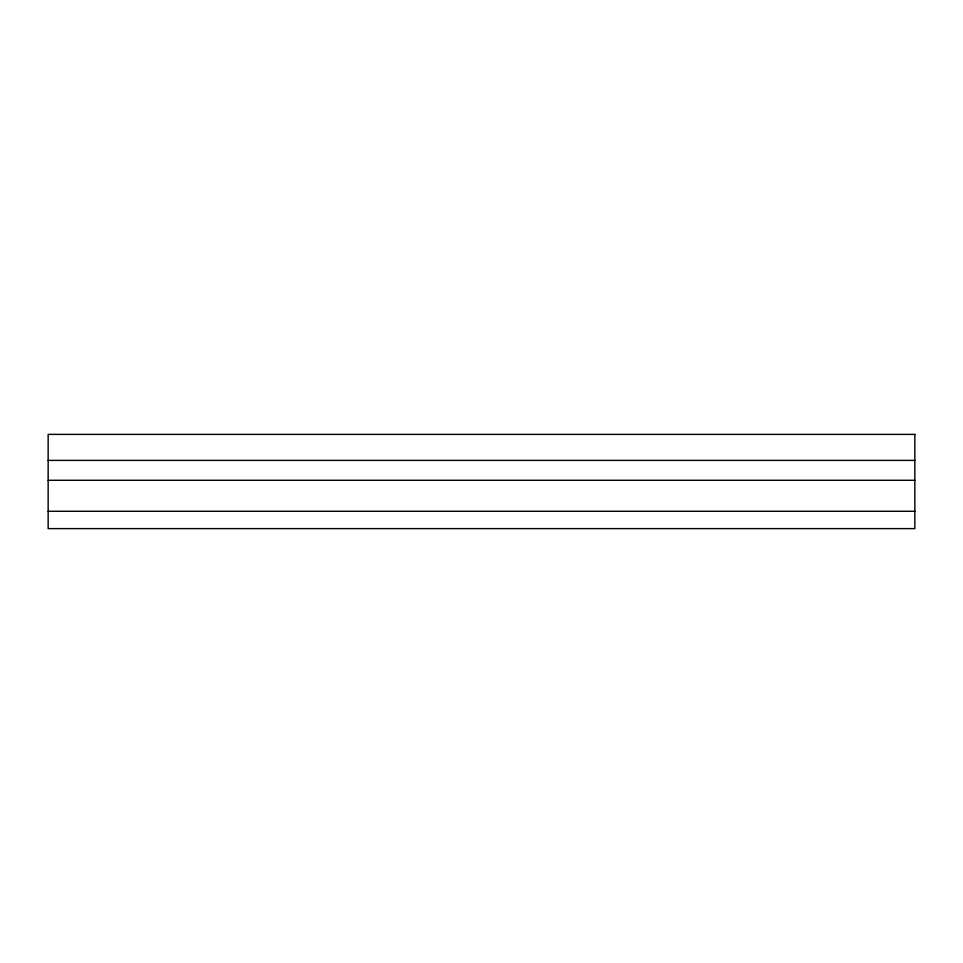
<?xml version="1.0" encoding="UTF-8"?>
<svg xmlns="http://www.w3.org/2000/svg" width="963" height="963" viewBox="0 0 963 963"><rect width="100%" height="100%" fill="white"/><g stroke="black" fill="none" stroke-linecap="round" stroke-linejoin="round"><path stroke-width="1.44" d="M48.15 460.386L914.85 460.386M48.15 480.284L914.85 480.284M48.15 511.281L914.85 511.281M914.85 434.385L48.15 434.385L48.15 528.615L914.85 528.615L914.85 434.385"/></g></svg>
